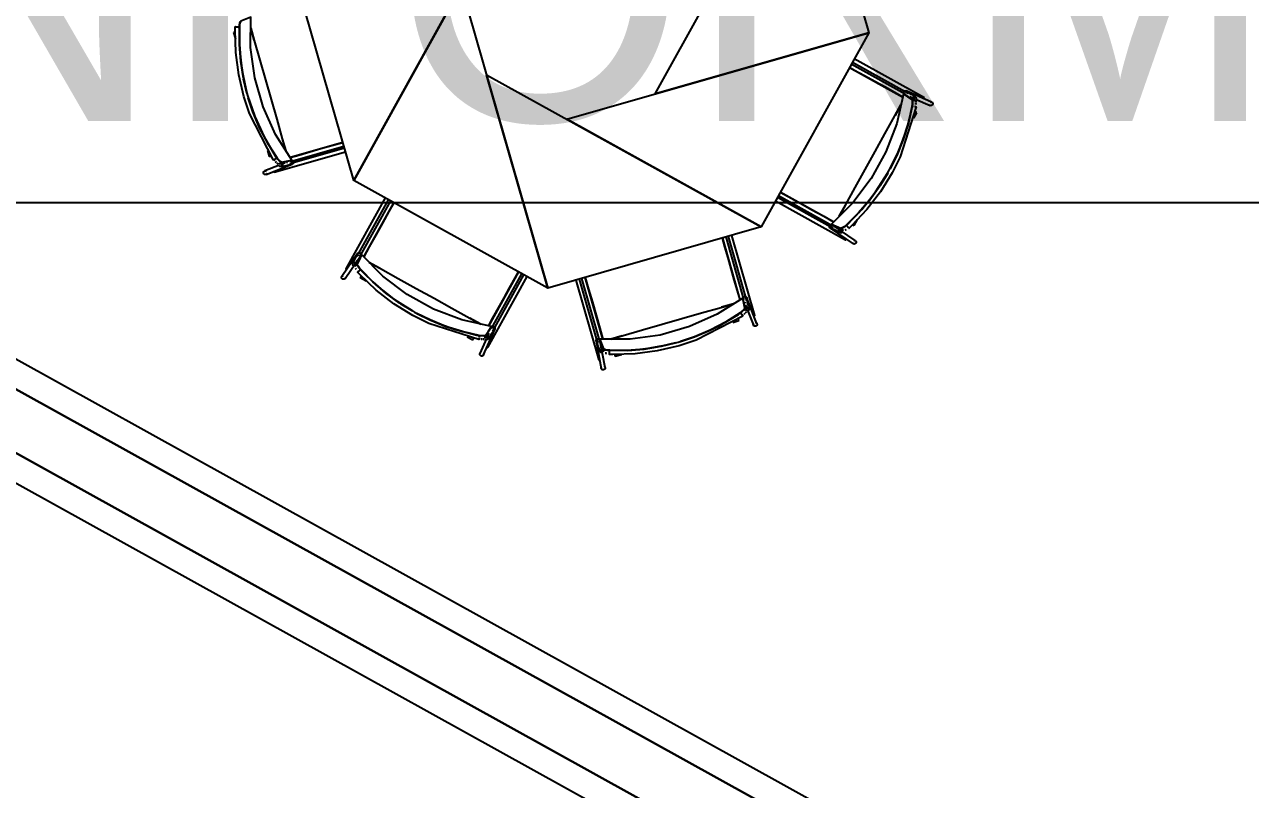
# Model space of a CAD drawing. Header units: metres. Extents: x 2.5 to 42.6, y 0.9 to 31.9.
# Drawn here: x 25.227 to 26.611, y 24.388 to 25.251 of the extents above; entities that cross this region are included whole.
import ezdxf

# ---------------------------------------------------------------- set-up
doc = ezdxf.new("R2010")
doc.units = ezdxf.units.M
for name, color, linetype in [('ARREDI', 9, 'Continuous'), ('PARETI_STRUTTURE', 7, 'Continuous'), ('PORTE_SCALE', 2, 'Continuous'), ('WAYFINDING_RIQUADRI', 7, 'Continuous'), ('WAYFINDING_TESTI', 7, 'Continuous')]:
    doc.layers.add(name, color=color, linetype=linetype)

msp = doc.modelspace()

# ---------------------------------------------------------------- linework, layer by layer
at = {"layer": 'ARREDI'}
for points in [[(26.1109, 25.4825), (26.18, 25.2416), (25.9391, 25.1726)], [(25.5985, 25.0749), (25.5294, 25.3158), (25.7703, 25.3848)], [(25.8176, 24.9534), (25.5985, 25.0749), (25.72, 25.2941)], [(26.18, 25.2417), (26.0585, 25.0225), (25.8393, 25.144)], [(26.0585, 25.0225), (25.8176, 24.9534), (25.7486, 25.1943)]]:
    msp.add_lwpolyline(points, close=True, dxfattribs=at)
for points in [[(25.4712, 25.255), (25.4707, 25.2543), (25.4701, 25.2527), (25.4697, 25.2504), (25.4695, 25.248)], [(25.4695, 25.248), (25.4697, 25.2505), (25.4701, 25.2527), (25.4707, 25.2543), (25.4712, 25.255)], [(25.5118, 25.1006), (25.5132, 25.0987), (25.5148, 25.097), (25.5161, 25.0959), (25.5169, 25.0956), (25.5227, 25.0967), (25.5285, 25.0979), (25.5102, 25.1268), (25.4962, 25.1581), (25.4867, 25.191), (25.482, 25.225), (25.4822, 25.2592), (25.4767, 25.2571), (25.4712, 25.255)], [(25.4649, 25.2427), (25.4642, 25.2425), (25.4636, 25.2423), (25.4631, 25.2422), (25.4628, 25.2421)], [(25.4628, 25.2421), (25.4628, 25.2421)], [(25.4651, 25.2484), (25.4649, 25.2484), (25.4648, 25.2484), (25.4649, 25.2484), (25.4652, 25.2484), (25.4657, 25.2484), (25.4663, 25.2483), (25.4671, 25.2483), (25.4678, 25.2483)], [(25.4678, 25.2483), (25.4685, 25.2482), (25.4689, 25.2482), (25.4691, 25.2482)], [(25.474, 25.1901), (25.4709, 25.2091), (25.4694, 25.2285), (25.4695, 25.248)], [(25.4695, 25.2478), (25.4694, 25.2284), (25.4709, 25.209), (25.474, 25.19)], [(25.486, 25.2334), (25.4822, 25.2468)], [(25.4822, 25.2468), (25.4861, 25.233), (25.4925, 25.2109), (25.4988, 25.1887), (25.5052, 25.1665), (25.5116, 25.1443), (25.5179, 25.1221), (25.5218, 25.1084)], [(26.2185, 25.1691), (26.2094, 25.1742), (26.1981, 25.1805), (26.1868, 25.1867), (26.1754, 25.193), (26.1641, 25.1993), (26.1583, 25.2025)], [(25.4779, 25.1736), (25.4741, 25.1895)], [(25.4741, 25.1894), (25.478, 25.1736)], [(25.4795, 25.1682), (25.4847, 25.1524), (25.4923, 25.1345), (25.5013, 25.1172), (25.5117, 25.1008)], [(25.5118, 25.1006), (25.5014, 25.1171), (25.4923, 25.1344), (25.4847, 25.1523), (25.4795, 25.1682)], [(26.2291, 25.1588), (26.2295, 25.1612), (26.2296, 25.1635), (26.2294, 25.1652), (26.2291, 25.166), (26.2242, 25.1693), (26.2193, 25.1726), (26.2117, 25.1392), (26.1995, 25.1072), (26.1829, 25.0772), (26.1622, 25.0499), (26.1379, 25.0258), (26.1433, 25.0234), (26.1487, 25.021)], [(26.2201, 25.1724), (26.2196, 25.1729), (26.2193, 25.1736), (26.2193, 25.1744), (26.2195, 25.1751), (26.22, 25.1757), (26.2206, 25.1761)], [(26.2193, 25.1726), (26.2215, 25.1723)], [(26.2206, 25.1761), (26.2213, 25.1763), (26.2221, 25.1762), (26.2223, 25.1761), (26.2223, 25.1761), (26.2227, 25.1759), (26.2232, 25.1753), (26.2235, 25.1746), (26.2236, 25.1739)], [(26.2266, 25.1697), (26.228, 25.1688), (26.2316, 25.1663)], [(26.2324, 25.1655), (26.2317, 25.1653), (26.231, 25.1654), (26.2304, 25.1656), (26.2303, 25.1657), (26.2298, 25.1662), (26.2295, 25.1669), (26.2295, 25.1676), (26.2297, 25.1684), (26.2302, 25.169), (26.2308, 25.1694)], [(26.2308, 25.1694), (26.2315, 25.1695), (26.2323, 25.1695), (26.2328, 25.1692), (26.2329, 25.1691), (26.2334, 25.1686), (26.2334, 25.1686), (26.2337, 25.1679), (26.2337, 25.1672), (26.2335, 25.1665), (26.233, 25.1659)], [(26.2421, 25.167), (26.2425, 25.1675)], [(26.2425, 25.1675), (26.2427, 25.168), (26.2429, 25.1683)], [(26.2429, 25.1683), (26.2429, 25.1683)], [(26.1467, 25.0345), (26.1537, 25.0471), (26.1648, 25.0672), (26.176, 25.0874), (26.1872, 25.1076), (26.1984, 25.1278), (26.2096, 25.1479), (26.2165, 25.1605)], [(26.2291, 25.1588), (26.2248, 25.1398), (26.219, 25.1212), (26.2117, 25.1031), (26.2042, 25.0882)], [(26.2042, 25.0882), (26.2117, 25.1031), (26.219, 25.1211), (26.2248, 25.1397), (26.2291, 25.1586)], [(26.2165, 25.1605), (26.2098, 25.1483)], [(26.2291, 25.166), (26.2294, 25.1652), (26.2296, 25.1636), (26.2295, 25.1613), (26.2291, 25.1588)], [(26.2295, 25.1589), (26.2298, 25.1589), (26.2302, 25.1588), (26.2308, 25.1587)], [(26.2316, 25.1586), (26.2323, 25.1584), (26.233, 25.1583)], [(26.2331, 25.1594), (26.233, 25.1584)], [(26.233, 25.1584), (26.2331, 25.1594)], [(26.2334, 25.163), (26.2333, 25.1647)], [(26.2333, 25.1646), (26.2334, 25.163)], [(26.2333, 25.1608), (26.2334, 25.1621)], [(26.2333, 25.1618), (26.2333, 25.1607)], [(26.2335, 25.1582), (26.2337, 25.1582), (26.2338, 25.1582), (26.2338, 25.1582)], [(26.2511, 25.1596), (26.2504, 25.1594), (26.2496, 25.1595), (26.2494, 25.1596), (26.2494, 25.1596), (26.249, 25.1598), (26.2485, 25.1604)], [(26.2494, 25.1635), (26.2502, 25.1637), (26.2509, 25.1636), (26.2511, 25.1635), (26.2512, 25.1635), (26.2516, 25.1633), (26.2521, 25.1627), (26.2524, 25.162), (26.2524, 25.1613), (26.2522, 25.1606), (26.2517, 25.16), (26.2511, 25.1596)], [(26.2343, 25.1516), (26.2341, 25.1517), (26.2336, 25.1519), (26.2331, 25.1522), (26.2324, 25.1526)], [(25.5219, 25.1084), (25.518, 25.1218)], [(25.5266, 25.1009), (25.5366, 25.1037), (25.5491, 25.1073), (25.5615, 25.1109), (25.5739, 25.1144), (25.5861, 25.1179)], [(25.503, 25.1021), (25.5032, 25.1022), (25.5037, 25.1023), (25.5043, 25.1025), (25.5051, 25.1027)], [(25.5105, 25.0995), (25.5099, 25.0991), (25.5093, 25.0986), (25.5087, 25.0983), (25.5083, 25.098), (25.5081, 25.0978)], [(25.5094, 25.0974), (25.5087, 25.0983)], [(25.5087, 25.0983), (25.5094, 25.0974)], [(25.5116, 25.1003), (25.5114, 25.1001), (25.511, 25.0999), (25.5105, 25.0995)], [(25.5169, 25.0956), (25.5161, 25.0959), (25.5148, 25.0969), (25.5133, 25.0986), (25.5118, 25.1006)], [(25.5008, 25.0829), (25.5004, 25.0823), (25.4998, 25.0818), (25.4996, 25.0817), (25.4995, 25.0817), (25.4991, 25.0816), (25.4983, 25.0816), (25.4976, 25.0819), (25.4971, 25.0824), (25.4967, 25.0831), (25.4966, 25.0838), (25.4968, 25.0845)], [(25.4968, 25.0845), (25.4972, 25.0852), (25.4977, 25.0856), (25.498, 25.0857), (25.498, 25.0857), (25.4984, 25.0859), (25.4992, 25.0858), (25.4999, 25.0856)], [(25.508, 25.0978), (25.5081, 25.0978)], [(25.5083, 25.0857), (25.5085, 25.085)], [(25.5085, 25.085), (25.5087, 25.0845), (25.5087, 25.0842), (25.5088, 25.0842), (25.5088, 25.0842)], [(25.5111, 25.0953), (25.5102, 25.0964)], [(25.5102, 25.0963), (25.5111, 25.0953)], [(25.5128, 25.0937), (25.5117, 25.0947)], [(25.5117, 25.0946), (25.5128, 25.0937)], [(25.5181, 25.092), (25.5177, 25.0913), (25.5171, 25.0909), (25.5165, 25.0907), (25.5164, 25.0906), (25.5157, 25.0907), (25.5157, 25.0907), (25.515, 25.0909), (25.5144, 25.0915), (25.5141, 25.0921), (25.514, 25.0929)], [(25.5142, 25.0937), (25.5145, 25.0942), (25.5151, 25.0947), (25.5157, 25.0949), (25.5158, 25.0949), (25.5165, 25.0949), (25.5165, 25.0949), (25.5172, 25.0946), (25.5178, 25.0941), (25.5181, 25.0934), (25.5182, 25.0927), (25.5181, 25.092)], [(25.5212, 25.0947), (25.5196, 25.0944), (25.5161, 25.0937)], [(25.5237, 25.0952), (25.5228, 25.095)], [(25.5301, 25.0944), (25.5297, 25.0938), (25.5291, 25.0933), (25.5289, 25.0932), (25.5289, 25.0932), (25.5284, 25.0931), (25.5276, 25.0931), (25.5269, 25.0934), (25.5264, 25.0939)], [(25.5285, 25.0979), (25.5267, 25.0965)], [(25.5278, 25.0974), (25.5285, 25.0973), (25.5292, 25.0971), (25.5298, 25.0966), (25.5301, 25.0959), (25.5302, 25.0952), (25.5301, 25.0944)], [(26.193, 25.0694), (26.2015, 25.0833)], [(26.2015, 25.0833), (26.193, 25.0693)], [(26.0802, 25.0617), (26.0892, 25.0567), (26.1025, 25.0493), (26.1159, 25.0419), (26.1292, 25.0345), (26.1404, 25.0283)], [(26.1926, 25.0688), (26.1813, 25.0532), (26.1686, 25.0385), (26.1548, 25.0247)], [(26.1549, 25.0248), (26.1687, 25.0385), (26.1814, 25.0533), (26.1926, 25.0688)], [(25.6437, 25.0498), (25.6382, 25.0401), (25.6309, 25.0267), (25.6234, 25.0133), (25.616, 25), (25.6098, 24.9888)], [(26.1535, 25.0467), (26.1467, 25.0345)], [(26.1356, 25.0228), (26.1356, 25.0235), (26.1359, 25.0242), (26.1364, 25.0248), (26.137, 25.0252), (26.1378, 25.0253)], [(26.1396, 25.022), (26.1391, 25.0215), (26.1384, 25.0211), (26.1377, 25.021), (26.1369, 25.0211), (26.1365, 25.0213), (26.1365, 25.0213), (26.1363, 25.0215), (26.1358, 25.0221), (26.1356, 25.0228)], [(26.1398, 25.0235), (26.1379, 25.0258)], [(26.1379, 25.0258), (26.1398, 25.0235)], [(26.1512, 25.018), (26.1458, 25.0204), (26.1444, 25.021)], [(26.1467, 25.0177), (26.1468, 25.0185), (26.147, 25.0192), (26.1475, 25.0197), (26.1482, 25.0201), (26.1489, 25.0202), (26.1489, 25.0202), (26.1496, 25.0201), (26.1497, 25.02), (26.1502, 25.0197), (26.1507, 25.0191), (26.1509, 25.0184)], [(26.1506, 25.017), (26.1501, 25.0164), (26.1495, 25.016), (26.1488, 25.0159), (26.1487, 25.0159), (26.1481, 25.016), (26.1479, 25.0161), (26.1474, 25.0164), (26.147, 25.017), (26.1467, 25.0177)], [(26.1487, 25.021), (26.1496, 25.0211), (26.1511, 25.0219), (26.153, 25.0232), (26.1548, 25.0247)], [(26.1552, 25.0243), (26.1548, 25.0247), (26.1529, 25.0231), (26.151, 25.0218), (26.1495, 25.0211), (26.1487, 25.0209)], [(26.1546, 25.0196), (26.1535, 25.0189)], [(26.1535, 25.0188), (26.1546, 25.0196)], [(26.1548, 25.0247), (26.1552, 25.0243)], [(26.1558, 25.0233), (26.1554, 25.0238), (26.1551, 25.0242), (26.1549, 25.0243)], [(26.1576, 25.0213), (26.1578, 25.0211), (26.1578, 25.0211), (26.1578, 25.0212), (26.1576, 25.0214), (26.1573, 25.0217), (26.1568, 25.0222), (26.1563, 25.0228), (26.1558, 25.0233)], [(26.1618, 25.0252), (26.1625, 25.0249), (26.163, 25.0245), (26.1635, 25.0243), (26.1637, 25.0242)], [(26.0348, 24.9404), (26.0319, 24.9504), (26.0283, 24.9628), (26.0248, 24.9753), (26.0212, 24.9877), (26.0176, 25.0001), (26.0148, 25.01)], [(26.1541, 25.008), (26.154, 25.008), (26.1541, 25.0081), (26.1542, 25.0083), (26.1545, 25.0088)], [(26.1545, 25.0088), (26.1548, 25.0094)], [(26.1658, 25.0057), (26.1658, 25.0049), (26.1655, 25.0042), (26.165, 25.0037), (26.1644, 25.0033), (26.1636, 25.0032), (26.1629, 25.0033), (26.1625, 25.0035), (26.1625, 25.0035), (26.1623, 25.0037), (26.1618, 25.0043), (26.1616, 25.005)], [(26.1637, 25.0075), (26.1645, 25.0074), (26.1649, 25.0071), (26.1649, 25.0071), (26.1651, 25.007), (26.1656, 25.0064), (26.1658, 25.0057)], [(25.6036, 24.9897), (25.603, 24.9902), (25.6026, 24.9908), (25.6025, 24.9915), (25.6027, 24.9923), (25.6029, 24.9927), (25.6029, 24.9927), (25.6031, 24.9929), (25.6036, 24.9934), (25.6043, 24.9936)], [(25.7403, 24.9001), (25.7427, 24.8998), (25.745, 24.8996), (25.7467, 24.8998), (25.7475, 24.9001), (25.7508, 24.905), (25.7541, 24.91), (25.7207, 24.9175), (25.6887, 24.9297), (25.6587, 24.9463), (25.6314, 24.967), (25.6073, 24.9913), (25.6049, 24.9859), (25.6025, 24.9805)], [(25.6043, 24.9936), (25.6051, 24.9936), (25.6058, 24.9933), (25.6064, 24.9928), (25.6067, 24.9922), (25.6068, 24.9914)], [(25.605, 24.9894), (25.6073, 24.9913)], [(25.6073, 24.9913), (25.605, 24.9894)], [(25.5896, 24.9752), (25.5896, 24.9752), (25.5896, 24.9751), (25.5899, 24.975), (25.5903, 24.9747)], [(25.5903, 24.9747), (25.5909, 24.9744)], [(25.5985, 24.9786), (25.5979, 24.9791), (25.5976, 24.9797), (25.5974, 24.9804), (25.5975, 24.9805), (25.5976, 24.9811), (25.5976, 24.9813), (25.598, 24.9818), (25.5986, 24.9822), (25.5993, 24.9825)], [(25.5993, 24.9825), (25.6, 24.9824), (25.6007, 24.9822), (25.6013, 24.9817), (25.6016, 24.9811), (25.6018, 24.9803), (25.6018, 24.9803), (25.6016, 24.9796), (25.6016, 24.9795), (25.6013, 24.979), (25.6007, 24.9785), (25.6, 24.9783)], [(25.5996, 24.978), (25.602, 24.9835), (25.6026, 24.9848)], [(25.6012, 24.9746), (25.6004, 24.9757)], [(25.6004, 24.9757), (25.6011, 24.9747)], [(25.6025, 24.9805), (25.6026, 24.9796), (25.6034, 24.9781), (25.6047, 24.9763), (25.6063, 24.9744)], [(25.6063, 24.9744), (25.6046, 24.9763), (25.6034, 24.9782), (25.6026, 24.9797), (25.6025, 24.9805)], [(25.6049, 24.9734), (25.6054, 24.9738), (25.6057, 24.9741), (25.6059, 24.9743)], [(25.6504, 24.9366), (25.6348, 24.9479), (25.62, 24.9606), (25.6063, 24.9744)], [(25.6064, 24.9743), (25.6201, 24.9605), (25.6349, 24.9478), (25.6504, 24.9366)], [(25.6283, 24.9757), (25.6161, 24.9825)], [(25.6161, 24.9825), (25.6286, 24.9755), (25.6487, 24.9644), (25.6689, 24.9532), (25.6892, 24.942), (25.7094, 24.9308), (25.7295, 24.9196), (25.742, 24.9127)], [(25.5872, 24.9634), (25.5865, 24.9634), (25.5858, 24.9637), (25.5852, 24.9642), (25.5848, 24.9648), (25.5847, 24.9656), (25.5849, 24.9663), (25.5851, 24.9667), (25.5851, 24.9668), (25.5853, 24.9669), (25.5858, 24.9674), (25.5865, 24.9676)], [(25.589, 24.9655), (25.5889, 24.9647), (25.5887, 24.9643), (25.5887, 24.9643), (25.5885, 24.9641), (25.5879, 24.9636), (25.5872, 24.9634)], [(25.6029, 24.9716), (25.6027, 24.9714), (25.6027, 24.9714), (25.6027, 24.9714), (25.6029, 24.9716), (25.6033, 24.972), (25.6038, 24.9724), (25.6043, 24.9729), (25.6049, 24.9734)], [(25.6068, 24.9674), (25.6064, 24.9667), (25.6061, 24.9662), (25.6059, 24.9657), (25.6057, 24.9655)], [(25.7507, 24.9107), (25.7557, 24.9199), (25.762, 24.9312), (25.7683, 24.9425), (25.7745, 24.9538), (25.7808, 24.9651), (25.7845, 24.9718)], [(25.86, 24.9656), (25.8638, 24.9523), (25.868, 24.9377), (25.8722, 24.923), (25.8765, 24.9083), (25.88, 24.896)], [(25.6648, 24.9278), (25.6509, 24.9363)], [(25.6509, 24.9362), (25.6648, 24.9278)], [(26.035, 24.9256), (26.0369, 24.927), (26.0386, 24.9286), (26.0397, 24.9299), (26.04, 24.9307), (26.0389, 24.9365), (26.0378, 24.9423), (26.0088, 24.924), (25.9776, 24.91), (25.9446, 24.9005), (25.9107, 24.8958), (25.8764, 24.896), (25.8785, 24.8905), (25.8806, 24.885)], [(25.8889, 24.896), (25.9026, 24.8999), (25.9247, 24.9062), (25.9469, 24.9126), (25.9692, 24.919), (25.9914, 24.9254), (26.0135, 24.9317), (26.0272, 24.9356)], [(26.0273, 24.9356), (26.0138, 24.9318)], [(26.0378, 24.9423), (26.0391, 24.9405)], [(26.0382, 24.9415), (26.0383, 24.9423), (26.0386, 24.943), (26.0391, 24.9435), (26.0397, 24.9439), (26.0405, 24.944), (26.0412, 24.9439)], [(26.0404, 24.9375), (26.0406, 24.9366)], [(26.042, 24.9279), (26.0414, 24.9283), (26.0409, 24.9289), (26.0407, 24.9295), (26.0407, 24.9296), (26.0407, 24.9303), (26.0407, 24.9303), (26.041, 24.931), (26.0415, 24.9316), (26.0422, 24.9319), (26.0429, 24.932), (26.0436, 24.9318)], [(26.0409, 24.935), (26.0412, 24.9334), (26.0421, 24.9292)], [(26.0412, 24.9439), (26.0418, 24.9435), (26.0423, 24.9429), (26.0424, 24.9427), (26.0424, 24.9426), (26.0425, 24.9422), (26.0425, 24.9414), (26.0422, 24.9407), (26.0417, 24.9402)], [(25.7403, 24.8997), (25.7403, 24.9001), (25.7213, 24.9044), (25.7027, 24.9102), (25.6847, 24.9175), (25.6697, 24.925)], [(25.6698, 24.925), (25.6846, 24.9175), (25.7027, 24.9102), (25.7212, 24.9044), (25.7402, 24.9001)], [(25.742, 24.9127), (25.7298, 24.9195)], [(26.035, 24.9256), (26.0185, 24.9152), (26.0012, 24.9061), (25.9833, 24.8985), (25.9674, 24.8933)], [(25.9674, 24.8933), (25.9833, 24.8985), (26.0012, 24.9061), (26.0184, 24.9151), (26.0348, 24.9255)], [(26.0335, 24.9168), (26.0335, 24.917), (26.0333, 24.9175), (26.0331, 24.9181), (26.0329, 24.9189)], [(26.0401, 24.9307), (26.0398, 24.9299), (26.0387, 24.9286), (26.037, 24.9271), (26.035, 24.9256)], [(26.0354, 24.9254), (26.0355, 24.9252), (26.0358, 24.9248), (26.0361, 24.9243)], [(26.0361, 24.9243), (26.0365, 24.9237), (26.037, 24.9231), (26.0374, 24.9225), (26.0377, 24.9221), (26.0378, 24.9219)], [(26.0382, 24.9232), (26.0374, 24.9225)], [(26.0374, 24.9225), (26.0382, 24.9232)], [(26.0378, 24.9218), (26.0378, 24.9219)], [(26.0403, 24.9249), (26.0393, 24.9239)], [(26.0393, 24.924), (26.0403, 24.9249)], [(26.0421, 24.9268), (26.041, 24.9255)], [(26.041, 24.9255), (26.0421, 24.9268)], [(26.0436, 24.9318), (26.0443, 24.9315), (26.0447, 24.9309), (26.045, 24.9303), (26.045, 24.9302), (26.045, 24.9295), (26.045, 24.9295), (26.0447, 24.9288), (26.0442, 24.9282), (26.0435, 24.9279), (26.0428, 24.9278)], [(26.05, 24.9221), (26.0506, 24.9223)], [(26.0506, 24.9223), (26.0511, 24.9225), (26.0514, 24.9225), (26.0514, 24.9226), (26.0514, 24.9226)], [(25.7541, 24.91), (25.7538, 24.9077)], [(25.754, 24.9091), (25.7545, 24.9096), (25.7552, 24.9099), (25.7559, 24.9099), (25.7567, 24.9097), (25.7573, 24.9093), (25.7577, 24.9086)], [(25.7577, 24.9086), (25.7579, 24.9079), (25.7578, 24.9072), (25.7577, 24.9069), (25.7577, 24.9069), (25.7574, 24.9065), (25.7569, 24.906), (25.7562, 24.9057), (25.7554, 24.9057)], [(26.0511, 24.9106), (26.0504, 24.9109), (26.05, 24.9115), (26.0499, 24.9118), (26.0499, 24.9118), (26.0497, 24.9122), (26.0498, 24.913), (26.0501, 24.9137)], [(26.0527, 24.9145), (26.0533, 24.9142), (26.0538, 24.9136), (26.0539, 24.9134), (26.0539, 24.9133), (26.054, 24.9129), (26.054, 24.9121), (26.0537, 24.9114), (26.0532, 24.9109), (26.0526, 24.9105), (26.0518, 24.9104), (26.0511, 24.9106)], [(25.7331, 24.8949), (25.7332, 24.8951), (25.7335, 24.8956), (25.7338, 24.8961), (25.7341, 24.8968)], [(25.7398, 24.8958), (25.7397, 24.8955), (25.7397, 24.8954), (25.7397, 24.8955)], [(25.7401, 24.8976), (25.74, 24.8969), (25.7399, 24.8963)], [(25.7409, 24.8961), (25.7399, 24.8963)], [(25.7399, 24.8963), (25.7409, 24.8961)], [(25.7405, 24.8997), (25.7404, 24.8995), (25.7403, 24.899), (25.7402, 24.8984)], [(25.7403, 24.9001), (25.7403, 24.8997)], [(25.7476, 24.9001), (25.7468, 24.8998), (25.7451, 24.8996), (25.7429, 24.8997), (25.7403, 24.9001)], [(25.7434, 24.8959), (25.7422, 24.8959)], [(25.7423, 24.8959), (25.7436, 24.8959)], [(25.7462, 24.896), (25.7445, 24.8958)], [(25.7446, 24.8958), (25.7462, 24.8959)], [(25.747, 24.8968), (25.7468, 24.8975), (25.7469, 24.8983), (25.7472, 24.8988), (25.7472, 24.8989), (25.7478, 24.8994), (25.7484, 24.8997), (25.7492, 24.8997), (25.7499, 24.8995), (25.7505, 24.899), (25.7509, 24.8984)], [(25.7509, 24.8984), (25.7511, 24.8977), (25.751, 24.8969), (25.7508, 24.8964), (25.7507, 24.8963), (25.7502, 24.8958), (25.7501, 24.8958), (25.7495, 24.8955), (25.7487, 24.8955), (25.748, 24.8957), (25.7474, 24.8962)], [(25.7512, 24.9026), (25.7503, 24.9012), (25.7479, 24.8976)], [(25.8749, 24.8922), (25.8742, 24.8921), (25.8735, 24.8923), (25.8729, 24.8928), (25.8724, 24.8934), (25.8723, 24.8939), (25.8723, 24.8939), (25.8723, 24.8941), (25.8723, 24.8949), (25.8727, 24.8955)], [(25.8727, 24.8955), (25.8732, 24.896), (25.8739, 24.8963), (25.8747, 24.8964), (25.8754, 24.8962), (25.876, 24.8958)], [(25.8762, 24.893), (25.8764, 24.896)], [(25.8764, 24.896), (25.8762, 24.893)], [(25.9018, 24.8997), (25.8888, 24.896)], [(25.962, 24.8917), (25.9461, 24.8879)], [(25.9462, 24.8879), (25.962, 24.8917)], [(25.7411, 24.8781), (25.7409, 24.8788), (25.741, 24.8796), (25.7411, 24.8798), (25.7411, 24.8798), (25.7414, 24.8802), (25.7419, 24.8807)], [(25.7451, 24.8798), (25.7453, 24.879), (25.7452, 24.8783), (25.7451, 24.8781), (25.7451, 24.8781), (25.7448, 24.8776), (25.7443, 24.8771), (25.7436, 24.8768), (25.7429, 24.8768), (25.7421, 24.877), (25.7415, 24.8775), (25.7411, 24.8781)], [(25.7485, 24.8871), (25.7491, 24.8868)], [(25.7491, 24.8867), (25.7495, 24.8865), (25.7498, 24.8864)], [(25.7499, 24.8863), (25.7498, 24.8863)], [(25.8799, 24.8811), (25.8792, 24.8808), (25.8784, 24.8807), (25.8777, 24.8809), (25.8771, 24.8813), (25.8771, 24.8814), (25.8767, 24.8819), (25.8767, 24.8821), (25.8765, 24.8827), (25.8766, 24.8834), (25.877, 24.8841)], [(25.877, 24.884), (25.8775, 24.8846), (25.8782, 24.8849), (25.8789, 24.8849), (25.8797, 24.8847), (25.8803, 24.8843), (25.8803, 24.8843), (25.8807, 24.8837), (25.8807, 24.8836), (25.8808, 24.883), (25.8808, 24.8823)], [(25.8803, 24.8811), (25.8782, 24.8867), (25.8777, 24.888)], [(25.8806, 24.885), (25.8814, 24.8844), (25.883, 24.8839), (25.8852, 24.8835), (25.8877, 24.8833)], [(25.8877, 24.8833), (25.8851, 24.8835), (25.8829, 24.8839), (25.8813, 24.8844), (25.8806, 24.885)], [(25.8825, 24.8801), (25.8838, 24.8798)], [(25.8838, 24.8799), (25.8826, 24.8801)], [(25.8872, 24.8789), (25.8872, 24.8787), (25.8872, 24.8786), (25.8872, 24.8787), (25.8872, 24.879), (25.8872, 24.8795), (25.8873, 24.8801), (25.8873, 24.8809), (25.8874, 24.8816)], [(25.8874, 24.8816), (25.8874, 24.8822), (25.8874, 24.8827), (25.8874, 24.8829)], [(25.9455, 24.8878), (25.9266, 24.8847), (25.9071, 24.8832), (25.8877, 24.8833)], [(25.8878, 24.8833), (25.9072, 24.8832), (25.9266, 24.8847), (25.9456, 24.8878)], [(25.8929, 24.8787), (25.8932, 24.878), (25.8933, 24.8774), (25.8935, 24.8769), (25.8935, 24.8766)], [(25.8936, 24.8766), (25.8935, 24.8766)], [(25.8753, 24.8721), (25.8756, 24.8721), (25.8761, 24.8723)], [(25.8753, 24.872), (25.8753, 24.872)], [(25.8761, 24.8723), (25.8768, 24.8725)], [(25.8819, 24.8621), (25.8814, 24.8615), (25.8807, 24.8612), (25.88, 24.8612), (25.8792, 24.8614), (25.8786, 24.8618), (25.8782, 24.8624), (25.8781, 24.8629), (25.8781, 24.8629), (25.878, 24.8632), (25.8781, 24.8639), (25.8785, 24.8646)], [(25.8812, 24.8652), (25.8818, 24.8648), (25.8822, 24.8642), (25.8823, 24.8637), (25.8823, 24.8637), (25.8824, 24.8635), (25.8823, 24.8627), (25.882, 24.862)]]:
    msp.add_lwpolyline(points, dxfattribs=at)
at = {"layer": 'PARETI_STRUTTURE'}
for points in [[(25.4628, 25.2421), (25.4649, 25.2347)], [(25.4745, 25.1697), (25.4688, 25.1943), (25.4655, 25.2194), (25.4647, 25.2446), (25.4648, 25.2484)], [(25.4692, 25.2482), (25.4696, 25.2231), (25.4725, 25.1982), (25.4779, 25.1737), (25.4787, 25.1709)], [(26.2429, 25.1683), (26.1637, 25.2122)], [(26.1583, 25.2025), (26.2185, 25.1691)], [(26.2212, 25.1725), (26.1604, 25.2063)], [(26.1616, 25.2084), (26.2245, 25.1735)], [(25.508, 25.0978), (25.4809, 25.1505), (25.4745, 25.1697)], [(25.4787, 25.1709), (25.4868, 25.1472), (25.4973, 25.1244), (25.5099, 25.1028), (25.5116, 25.1003)], [(26.2206, 25.1722), (26.2215, 25.1717)], [(26.2304, 25.1656), (26.2206, 25.1719)], [(26.2511, 25.1635), (26.2223, 25.1761)], [(26.2274, 25.1692), (26.2318, 25.1673)], [(26.2296, 25.1679), (26.2287, 25.1684)], [(26.2028, 25.0857), (26.2139, 25.1083), (26.2226, 25.1318), (26.2289, 25.156), (26.2295, 25.1589)], [(26.2338, 25.1582), (26.2157, 25.1017), (26.2066, 25.0836)], [(26.2327, 25.1669), (26.2494, 25.1596)], [(26.2309, 25.1453), (26.2343, 25.1515)], [(24.757, 25.1279), (24.7427, 25.1021), (27.0146, 23.8429)], [(27.0547, 23.8544), (24.7829, 25.1136)], [(25.5861, 25.118), (25.5266, 25.1009)], [(25.5271, 25.0965), (25.5873, 25.1138)], [(26.9841, 23.7878), (27.0146, 23.8429), (24.7427, 25.1021)], [(25.501, 25.1089), (25.503, 25.1021)], [(25.5088, 25.0842), (25.5892, 25.1073)], [(25.588, 25.1114), (25.5262, 25.0937)], [(25.5149, 25.0924), (25.498, 25.0857)], [(25.4996, 25.0817), (25.5289, 25.0932)], [(25.5157, 25.0949), (25.5271, 25.0974)], [(25.5204, 25.0945), (25.5157, 25.0927)], [(25.5178, 25.0939), (25.5196, 25.0944)], [(25.5273, 25.0972), (25.5263, 25.0969)], [(26.1549, 25.0243), (26.1724, 25.0424), (26.1879, 25.0621), (26.2014, 25.0832), (26.2028, 25.0857)], [(26.2066, 25.0836), (26.1933, 25.0622), (26.1779, 25.0421), (26.1605, 25.0237), (26.1578, 25.0211)], [(26.0781, 25.0579), (26.1395, 25.0239)], [(26.1404, 25.0283), (26.0802, 25.0617)], [(24.7237, 25.0068), (26.9146, 23.7925), (26.929, 23.8183), (24.7122, 25.047), (24.6979, 25.0212)], [(24.7122, 25.047), (26.929, 23.8183)], [(25.634, 25.0552), (25.5896, 24.9752)], [(25.6039, 24.9921), (25.6377, 25.0531)], [(25.6399, 25.0519), (25.6054, 24.9897)], [(25.6099, 24.9888), (25.6437, 25.0498)], [(26.0748, 25.0519), (26.154, 25.008)], [(26.1371, 25.0224), (26.0769, 25.0557)], [(26.1637, 25.0242), (26.1674, 25.0308)], [(26.1365, 25.0213), (26.1625, 25.0035)], [(26.1399, 25.0208), (26.1373, 25.0222)], [(26.1479, 25.0161), (26.1373, 25.0211)], [(26.1649, 25.0071), (26.1389, 25.0249)], [(26.1391, 25.025), (26.1393, 25.025), (26.1394, 25.0249), (26.1395, 25.0249), (26.1396, 25.0248), (26.1397, 25.0248), (26.1399, 25.0247), (26.14, 25.0246), (26.1401, 25.0246), (26.1402, 25.0245), (26.1403, 25.0245), (26.1405, 25.0244), (26.1406, 25.0244), (26.1407, 25.0243), (26.1408, 25.0243), (26.1409, 25.0242), (26.1411, 25.0241), (26.1412, 25.0241), (26.1413, 25.024), (26.1414, 25.024), (26.1415, 25.0239), (26.1416, 25.0238), (26.1418, 25.0238), (26.1419, 25.0237), (26.142, 25.0237), (26.1421, 25.0236), (26.1422, 25.0236), (26.1424, 25.0235), (26.1425, 25.0235), (26.1426, 25.0234), (26.1427, 25.0233), (26.1428, 25.0233), (26.1429, 25.0232), (26.1431, 25.0232), (26.1432, 25.0231), (26.1433, 25.0231), (26.1434, 25.023), (26.1435, 25.023), (26.1436, 25.0229), (26.1438, 25.0228), (26.1439, 25.0228), (26.144, 25.0227), (26.1441, 25.0227), (26.1442, 25.0226), (26.1444, 25.0226), (26.1445, 25.0225), (26.1446, 25.0224), (26.1447, 25.0224), (26.1448, 25.0223), (26.145, 25.0223), (26.1451, 25.0222), (26.1452, 25.0222), (26.1453, 25.0221), (26.1454, 25.0221), (26.1456, 25.022), (26.1457, 25.0219), (26.1458, 25.0219), (26.1459, 25.0218), (26.146, 25.0218), (26.1461, 25.0217), (26.1463, 25.0217), (26.1464, 25.0216), (26.1465, 25.0216), (26.1466, 25.0215), (26.1467, 25.0214), (26.1469, 25.0214), (26.147, 25.0213), (26.1471, 25.0213), (26.1472, 25.0212), (26.1473, 25.0212), (26.1475, 25.0211), (26.1476, 25.0211), (26.1477, 25.021), (26.1478, 25.0209), (26.1479, 25.0209), (26.148, 25.0208), (26.1482, 25.0208), (26.1483, 25.0207), (26.1484, 25.0207), (26.1485, 25.0206), (26.1486, 25.0205), (26.1488, 25.0205), (26.1489, 25.0204), (26.149, 25.0204), (26.1491, 25.0203), (26.1492, 25.0203), (26.1493, 25.0202), (26.1495, 25.0202), (26.1496, 25.0201), (26.1497, 25.02), (26.1497, 25.02)], [(26.1465, 25.02), (26.1474, 25.0195)], [(26.0148, 25.01), (26.0347, 24.9404)], [(26.0391, 24.9409), (26.019, 25.0112)], [(26.0213, 25.0118), (26.0421, 24.9392)], [(26.0514, 24.9226), (26.0255, 25.013)], [(25.6029, 24.9927), (25.5851, 24.9667)], [(25.5887, 24.9643), (25.6065, 24.9903)], [(25.5976, 24.9813), (25.6027, 24.9919)], [(25.6066, 24.9901), (25.6065, 24.9899), (25.6065, 24.9898), (25.6064, 24.9897), (25.6064, 24.9896), (25.6063, 24.9895), (25.6062, 24.9894), (25.6062, 24.9892), (25.6061, 24.9891), (25.6061, 24.989), (25.606, 24.9889), (25.606, 24.9888), (25.6059, 24.9886), (25.6059, 24.9885), (25.6058, 24.9884), (25.6057, 24.9883), (25.6057, 24.9882), (25.6056, 24.988), (25.6056, 24.9879), (25.6055, 24.9878), (25.6055, 24.9877), (25.6054, 24.9876), (25.6053, 24.9875), (25.6053, 24.9873), (25.6052, 24.9872), (25.6052, 24.9871), (25.6051, 24.987), (25.6051, 24.9869), (25.605, 24.9867), (25.605, 24.9866), (25.6049, 24.9865), (25.6048, 24.9864), (25.6048, 24.9863), (25.6047, 24.9861), (25.6047, 24.986), (25.6046, 24.9859), (25.6046, 24.9858), (25.6045, 24.9857), (25.6045, 24.9855), (25.6044, 24.9854), (25.6043, 24.9853), (25.6043, 24.9852), (25.6042, 24.9851), (25.6042, 24.985), (25.6041, 24.9848), (25.6041, 24.9847), (25.604, 24.9846), (25.6039, 24.9845), (25.6039, 24.9844), (25.6038, 24.9843), (25.6038, 24.9841), (25.6037, 24.984), (25.6037, 24.9839), (25.6036, 24.9838), (25.6036, 24.9837), (25.6035, 24.9835), (25.6034, 24.9834), (25.6034, 24.9833), (25.6033, 24.9832), (25.6033, 24.9831), (25.6032, 24.983), (25.6032, 24.9828), (25.6031, 24.9827), (25.6031, 24.9826), (25.603, 24.9825), (25.6029, 24.9824), (25.6029, 24.9822), (25.6028, 24.9821), (25.6028, 24.982), (25.6027, 24.9819), (25.6027, 24.9818), (25.6026, 24.9816), (25.6025, 24.9815), (25.6025, 24.9814), (25.6024, 24.9813), (25.6024, 24.9812), (25.6023, 24.981), (25.6023, 24.9809), (25.6022, 24.9808), (25.6022, 24.9807), (25.6021, 24.9806), (25.602, 24.9805), (25.602, 24.9803), (25.6019, 24.9802), (25.6019, 24.9801), (25.6018, 24.98), (25.6018, 24.9799), (25.6017, 24.9797), (25.6017, 24.9796), (25.6016, 24.9795), (25.6016, 24.9795)], [(25.6024, 24.9893), (25.6038, 24.9919)], [(25.6015, 24.9827), (25.601, 24.9818)], [(25.6059, 24.9743), (25.6239, 24.9568), (25.6436, 24.9413), (25.6648, 24.9278), (25.6673, 24.9264)], [(25.6652, 24.9226), (25.6437, 24.9359), (25.6237, 24.9513), (25.6053, 24.9687), (25.6027, 24.9714)], [(25.6057, 24.9655), (25.6124, 24.9618)], [(25.7499, 24.8863), (25.7942, 24.9664)], [(25.7845, 24.9718), (25.7507, 24.9107)], [(25.7541, 24.908), (25.7883, 24.9697)], [(25.7904, 24.9685), (25.7551, 24.9047)], [(25.8493, 24.9625), (25.8753, 24.872)], [(25.8735, 24.8941), (25.8535, 24.9637)], [(25.8559, 24.9643), (25.8762, 24.8935)], [(25.88, 24.896), (25.86, 24.9656)], [(26.0407, 24.9295), (26.0382, 24.9409)], [(26.0384, 24.9411), (26.0388, 24.9401)], [(26.0411, 24.9342), (26.0429, 24.9294)], [(26.0418, 24.9316), (26.0413, 24.9334)], [(26.0539, 24.9133), (26.0424, 24.9426)], [(25.7397, 24.8954), (25.6833, 24.9135), (25.6652, 24.9226)], [(25.6673, 24.9264), (25.6898, 24.9153), (25.7133, 24.9066), (25.7376, 24.9003), (25.7405, 24.8997)], [(25.9647, 24.8925), (25.9885, 24.9006), (26.0113, 24.911), (26.0329, 24.9237), (26.0353, 24.9254)], [(26.0378, 24.9218), (25.9851, 24.8947), (25.9659, 24.8883)], [(26.0432, 24.9287), (26.0499, 24.9118)], [(25.7451, 24.8781), (25.7577, 24.9069)], [(25.7471, 24.8988), (25.7535, 24.9086)], [(25.7537, 24.9087), (25.7533, 24.9077)], [(26.0267, 24.9148), (26.0335, 24.9168)], [(25.7268, 24.8983), (25.7331, 24.8949)], [(25.7484, 24.8965), (25.7411, 24.8798)], [(25.7507, 24.9018), (25.7487, 24.8971)], [(25.7495, 24.8997), (25.7503, 24.9012)], [(25.8723, 24.8939), (25.8781, 24.8629)], [(25.8767, 24.8821), (25.8727, 24.8931)], [(25.8743, 24.8911), (25.8735, 24.8939)], [(25.8823, 24.8637), (25.8766, 24.8947)], [(25.8768, 24.8946), (25.8768, 24.8945), (25.8769, 24.8943), (25.8769, 24.8942), (25.877, 24.8941), (25.877, 24.894), (25.877, 24.8939), (25.8771, 24.8937), (25.8771, 24.8936), (25.8772, 24.8935), (25.8772, 24.8934), (25.8773, 24.8932), (25.8773, 24.8931), (25.8773, 24.893), (25.8774, 24.8929), (25.8774, 24.8928), (25.8775, 24.8926), (25.8775, 24.8925), (25.8776, 24.8924), (25.8776, 24.8923), (25.8777, 24.8921), (25.8777, 24.892), (25.8777, 24.8919), (25.8778, 24.8918), (25.8778, 24.8916), (25.8779, 24.8915), (25.8779, 24.8914), (25.878, 24.8913), (25.878, 24.8911), (25.8781, 24.891), (25.8781, 24.8909), (25.8782, 24.8908), (25.8782, 24.8906), (25.8782, 24.8905), (25.8783, 24.8904), (25.8783, 24.8903), (25.8784, 24.8902), (25.8784, 24.89), (25.8785, 24.8899), (25.8785, 24.8898), (25.8785, 24.8897), (25.8786, 24.8895), (25.8786, 24.8894), (25.8787, 24.8893), (25.8787, 24.8892), (25.8788, 24.889), (25.8788, 24.8889), (25.8789, 24.8888), (25.8789, 24.8887), (25.8789, 24.8885), (25.879, 24.8884), (25.879, 24.8883), (25.8791, 24.8882), (25.8791, 24.8881), (25.8792, 24.8879), (25.8792, 24.8878), (25.8792, 24.8877), (25.8793, 24.8876), (25.8793, 24.8874), (25.8794, 24.8873), (25.8794, 24.8872), (25.8795, 24.8871), (25.8795, 24.8869), (25.8796, 24.8868), (25.8796, 24.8867), (25.8797, 24.8866), (25.8797, 24.8864), (25.8797, 24.8863), (25.8798, 24.8862), (25.8798, 24.8861), (25.8799, 24.886), (25.8799, 24.8858), (25.88, 24.8857), (25.88, 24.8856), (25.8801, 24.8855), (25.8801, 24.8853), (25.8801, 24.8852), (25.8802, 24.8851), (25.8802, 24.885), (25.8803, 24.8848), (25.8803, 24.8847), (25.8804, 24.8846), (25.8804, 24.8845), (25.8804, 24.8843), (25.8805, 24.8842), (25.8805, 24.8841), (25.8806, 24.884), (25.8806, 24.8838), (25.8807, 24.8837), (25.8807, 24.8836), (25.8807, 24.8836)], [(25.8874, 24.883), (25.9126, 24.8834), (25.9375, 24.8863), (25.962, 24.8917), (25.9647, 24.8925)], [(25.8784, 24.8858), (25.8787, 24.8848)], [(25.9659, 24.8883), (25.9413, 24.8826), (25.9162, 24.8793), (25.891, 24.8785), (25.8872, 24.8786)], [(25.8936, 24.8766), (25.9009, 24.8787)]]:
    msp.add_lwpolyline(points, dxfattribs=at)
at = {"layer": 'PORTE_SCALE'}
for centre, radius, start, end in [((30.7945, 32.2816), 8.4496, 237.24518, 237.32499), ((25.0944, 27.0578), 2.0119, 282.1118, 282.4465), ((24.0778, 24.5082), 2.0119, 12.1118, 12.4465), ((32.8631, 20.3347), 8.4496, 147.24518, 147.32499)]:
    msp.add_arc(centre, radius, start, end, dxfattribs=at)
at = {"layer": 'WAYFINDING_RIQUADRI'}
msp.add_lwpolyline([(24.2, 25.05), (27.8, 25.05), (27.8, 25.55), (24.2, 25.55)], close=True, dxfattribs=at)

# ---------------------------------------------------------------- texts
at = {"layer": 'WAYFINDING_TESTI', "insert": (26, 25.3), "char_height": 0.32, "attachment_point": 5}
msp.add_mtext('AULA INFORMALE 130', dxfattribs=at)

doc.saveas('drawing.dxf')
